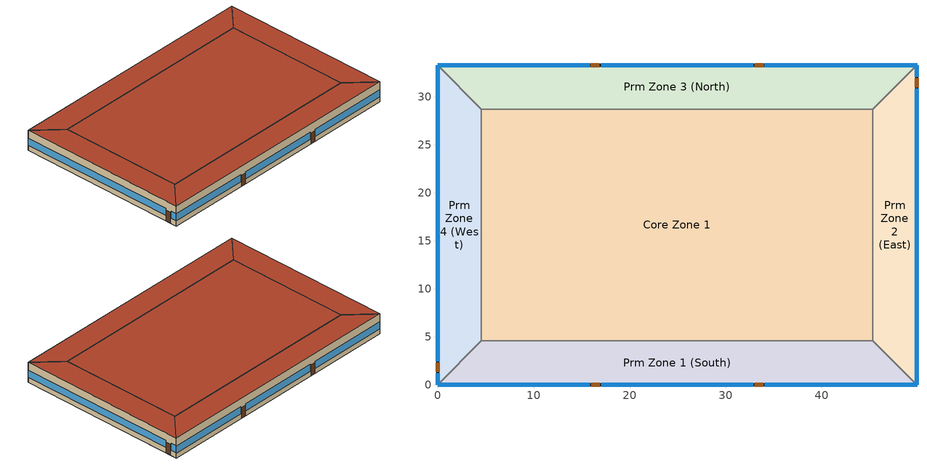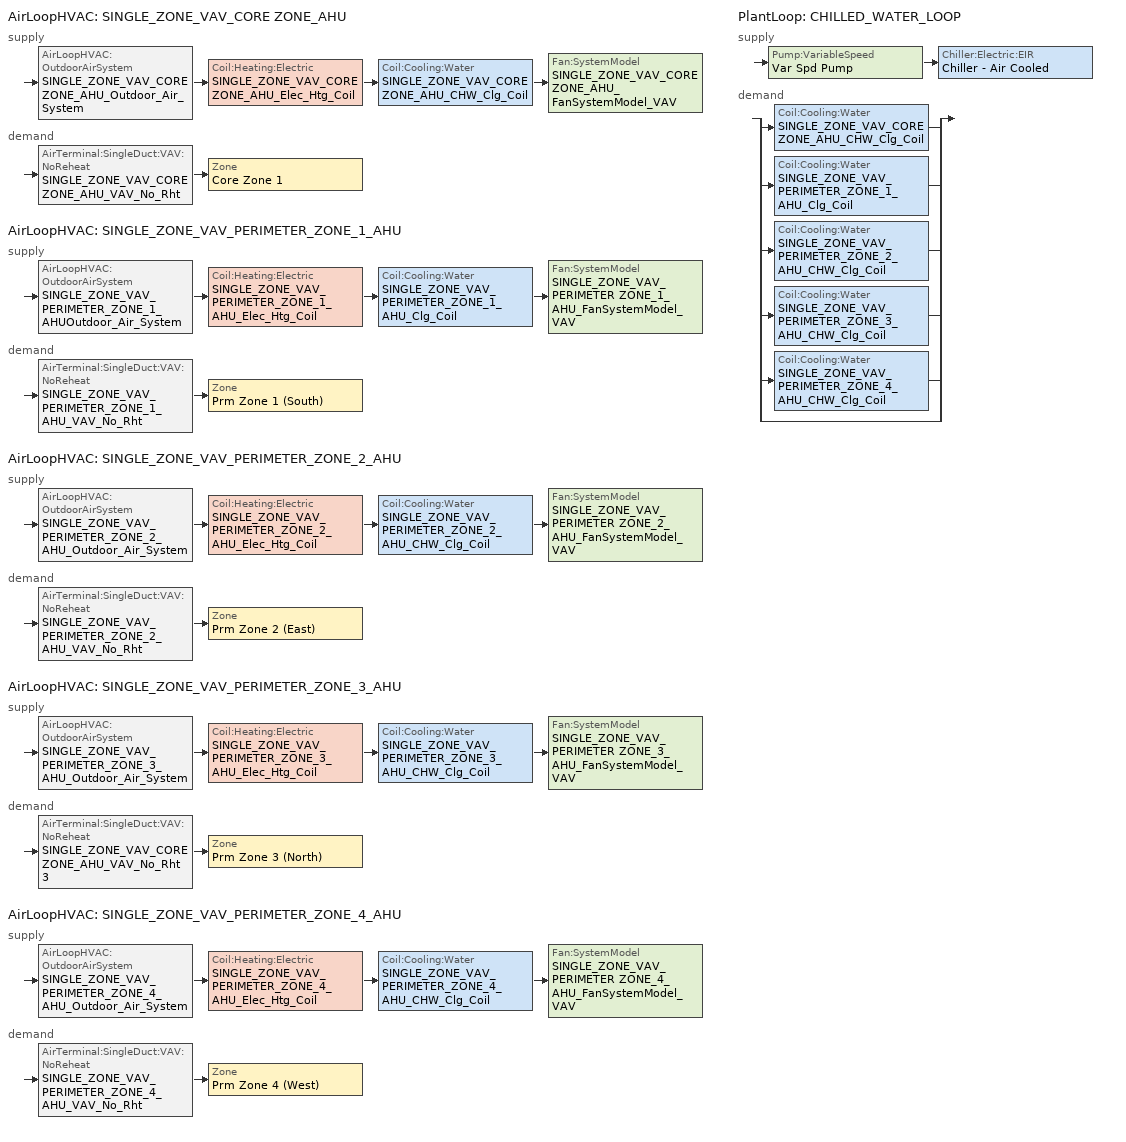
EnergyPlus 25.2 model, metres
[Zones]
Core Zone 1
 floor ground (Slab-on-grade Type 1): 45.32,28.71 45.32,4.57 4.57,4.57 4.57,28.71 z0
 wall to Prm Zone 2 (East) (Interior Wall): 45.32,4.57 45.32,28.71 z0:3.96
 wall to Prm Zone 3 (North) (Interior Wall): 45.32,28.71 4.57,28.71 z0:3.96
 wall to Prm Zone 1 (South) (Interior Wall): 4.57,4.57 45.32,4.57 z0:3.96
 wall to Prm Zone 4 (West) (Interior Wall): 4.57,28.71 4.57,4.57 z0:3.96
 roof outside (Roof Type 1): 45.32,4.57 45.32,28.71 4.57,28.71 4.57,4.57 z3.96
Prm Zone 1 (South)
 floor ground (Slab-on-grade Type 1): 45.32,4.57 49.9,0 0,0 4.57,4.57 z0
 wall outside (Exterior Wall Type 1): 0,0 49.9,0 z0:3.96
 wall to Prm Zone 2 (East) (Interior Wall): 49.9,0 45.32,4.57 z0:3.96
 wall to Prm Zone 4 (West) (Interior Wall): 4.57,4.57 0,0 z0:3.96
 window (Vertical Fenestration Type 1): 34.09,0 49.91,0 / 0,0 15.82,0 / 17.04,0 32.87,0 z1:2.4
 door (Swinging Door): 33.01,0 33.93,0 / 15.98,0 16.9,0 z0:2.13
 roof outside (Roof Type 1): 49.9,0 45.32,4.57 4.57,4.57 0,0 z3.96
Prm Zone 2 (East)
 floor ground (Slab-on-grade Type 1): 49.9,33.28 49.9,0 45.32,4.57 45.32,28.71 z0
 wall outside (Exterior Wall Type 2): 49.9,0 49.9,33.28 z0:3.96
 wall to Prm Zone 3 (North) (Interior Wall): 49.9,33.28 45.32,28.71 z0:3.96
 window (Vertical Fenestration Type 1): 49.9,0 49.9,30.84 / 49.9,32.05 49.9,33.27 z1:2.4
 door (Swinging Door): 49.9,30.99 49.9,31.9 z0:2.13
 roof outside (Roof Type 1): 49.9,0 49.9,33.28 45.32,28.71 45.32,4.57 z3.96
Prm Zone 3 (North)
 floor ground (Slab-on-grade Type 2): 49.9,33.28 45.32,28.71 4.57,28.71 0,33.28 z0
 wall outside (Exterior Wall Type 3): 49.9,33.28 0,33.28 z0:3.96
 wall to Prm Zone 4 (West) (Interior Wall): 0,33.28 4.57,28.71 z0:3.96
 window (Vertical Fenestration Type 1): 49.91,33.28 34.09,33.28 / 32.87,33.28 17.04,33.28 / 15.82,33.28 0,33.28 z1:2.4
 door (Swinging Door): 33.94,33.28 33.03,33.28 / 16.84,33.28 15.93,33.28 z0:2.13
 roof outside (Roof Type 2): 45.32,28.71 49.9,33.28 0,33.28 4.57,28.71 z3.96
Prm Zone 4 (West)
 floor ground (Slab-on-grade Type 2): 0,33.28 4.57,28.71 4.57,4.57 0,0 z0
 wall outside (Exterior Wall Type 3): 0,33.28 0,0 z0:3.96
 window (Vertical Fenestration Type 1): 0,33.27 0,2.44 / 0,1.22 0,0 z1:2.4
 door (Swinging Door): 0,2.28 0,1.37 z0:2.13
 roof outside (Roof Type 3): 0,0 4.57,4.57 4.57,28.71 0,33.28 z3.96
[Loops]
AirLoopHVAC 'SINGLE_ZONE_VAV_CORE ZONE_AHU'
 supply: AirLoopHVAC:OutdoorAirSystem 'SINGLE_ZONE_VAV_CORE ZONE_AHU_Outdoor_Air_System' > Coil:Heating:Electric 'SINGLE_ZONE_VAV_CORE ZONE_AHU_Elec_Htg_Coil' > Coil:Cooling:Water 'SINGLE_ZONE_VAV_CORE ZONE_AHU_CHW_Clg_Coil' > Fan:SystemModel 'SINGLE_ZONE_VAV_CORE ZONE_AHU_FanSystemModel_VAV'
 demand: AirTerminal:SingleDuct:VAV:NoReheat 'SINGLE_ZONE_VAV_CORE ZONE_AHU_VAV_No_Rht' > Zone 'Core Zone 1'
AirLoopHVAC 'SINGLE_ZONE_VAV_PERIMETER_ZONE_1_AHU'
 supply: AirLoopHVAC:OutdoorAirSystem 'SINGLE_ZONE_VAV_PERIMETER_ZONE_1_AHUOutdoor_Air_System' > Coil:Heating:Electric 'SINGLE_ZONE_VAV_PERIMETER_ZONE_1_AHU_Elec_Htg_Coil' > Coil:Cooling:Water 'SINGLE_ZONE_VAV_PERIMETER_ZONE_1_AHU_Clg_Coil' > Fan:SystemModel 'SINGLE_ZONE_VAV_PERIMETER ZONE_1_AHU_FanSystemModel_VAV'
 demand: AirTerminal:SingleDuct:VAV:NoReheat 'SINGLE_ZONE_VAV_PERIMETER_ZONE_1_AHU_VAV_No_Rht' > Zone 'Prm Zone 1 (South)'
AirLoopHVAC 'SINGLE_ZONE_VAV_PERIMETER_ZONE_2_AHU'
 supply: AirLoopHVAC:OutdoorAirSystem 'SINGLE_ZONE_VAV_PERIMETER_ZONE_2_AHU_Outdoor_Air_System' > Coil:Heating:Electric 'SINGLE_ZONE_VAV_PERIMETER_ZONE_2_AHU_Elec_Htg_Coil' > Coil:Cooling:Water 'SINGLE_ZONE_VAV_PERIMETER_ZONE_2_AHU_CHW_Clg_Coil' > Fan:SystemModel 'SINGLE_ZONE_VAV_PERIMETER ZONE_2_AHU_FanSystemModel_VAV'
 demand: AirTerminal:SingleDuct:VAV:NoReheat 'SINGLE_ZONE_VAV_PERIMETER_ZONE_2_AHU_VAV_No_Rht' > Zone 'Prm Zone 2 (East)'
AirLoopHVAC 'SINGLE_ZONE_VAV_PERIMETER_ZONE_3_AHU'
 supply: AirLoopHVAC:OutdoorAirSystem 'SINGLE_ZONE_VAV_PERIMETER_ZONE_3_AHU_Outdoor_Air_System' > Coil:Heating:Electric 'SINGLE_ZONE_VAV_PERIMETER_ZONE_3_AHU_Elec_Htg_Coil' > Coil:Cooling:Water 'SINGLE_ZONE_VAV_PERIMETER_ZONE_3_AHU_CHW_Clg_Coil' > Fan:SystemModel 'SINGLE_ZONE_VAV_PERIMETER ZONE_3_AHU_FanSystemModel_VAV'
 demand: AirTerminal:SingleDuct:VAV:NoReheat 'SINGLE_ZONE_VAV_CORE ZONE_AHU_VAV_No_Rht 3' > Zone 'Prm Zone 3 (North)'
AirLoopHVAC 'SINGLE_ZONE_VAV_PERIMETER_ZONE_4_AHU'
 supply: AirLoopHVAC:OutdoorAirSystem 'SINGLE_ZONE_VAV_PERIMETER_ZONE_4_AHU_Outdoor_Air_System' > Coil:Heating:Electric 'SINGLE_ZONE_VAV_PERIMETER_ZONE_4_AHU_Elec_Htg_Coil' > Coil:Cooling:Water 'SINGLE_ZONE_VAV_PERIMETER_ZONE_4_AHU_CHW_Clg_Coil' > Fan:SystemModel 'SINGLE_ZONE_VAV_PERIMETER ZONE_4_AHU_FanSystemModel_VAV'
 demand: AirTerminal:SingleDuct:VAV:NoReheat 'SINGLE_ZONE_VAV_PERIMETER_ZONE_4_AHU_VAV_No_Rht' > Zone 'Prm Zone 4 (West)'
PlantLoop 'CHILLED_WATER_LOOP'
 supply: Pump:VariableSpeed 'Var Spd Pump' > Chiller:Electric:EIR 'Chiller - Air Cooled'
 demand: split
  | Coil:Cooling:Water 'SINGLE_ZONE_VAV_CORE ZONE_AHU_CHW_Clg_Coil'
  | Coil:Cooling:Water 'SINGLE_ZONE_VAV_PERIMETER_ZONE_1_AHU_Clg_Coil'
  | Coil:Cooling:Water 'SINGLE_ZONE_VAV_PERIMETER_ZONE_2_AHU_CHW_Clg_Coil'
  | Coil:Cooling:Water 'SINGLE_ZONE_VAV_PERIMETER_ZONE_3_AHU_CHW_Clg_Coil'
  | Coil:Cooling:Water 'SINGLE_ZONE_VAV_PERIMETER_ZONE_4_AHU_CHW_Clg_Coil'
  | bypass
[Building]
Model for 229 Test Cases: North Axis {deg}=0; Terrain=City; Loads Convergence Tolerance Value {W}=0.04; Temperature Convergence Tolerance Value {deltaC}=0.2; Solar Distribution=FullInteriorAndExterior; Maximum Number of Warmup Days=25; Minimum Number of Warmup Days=6
[Site:Location]
Denver Intl Ap: Latitude {deg}=39.83; Longitude {deg}=-104.65; Time Zone {hr}=-7; Elevation {m}=1650
[Site:GroundTemperature:BuildingSurface]
21, 21, 21, 21, 21, 21, 21, 21, 21, 21, 21, 21
[SizingPeriod:DesignDay] Day of Month=21; Dry-Bulb Temperature Range Modifier Type=DefaultMultipliers; Barometric Pressure {Pa}=83009; Rain Indicator=No; Snow Indicator=No; Daylight Saving Time Indicator=No; Begin Environment Reset Mode=FullResetAtBeginEnvironment
Name | Month | Day Type | Maximum Dry-Bulb Temperature {C} | Daily Dry-Bulb Temperature Range {deltaC} | Humidity Condition Type | Wetbulb or DewPoint at Maximum Dry-Bulb {C} | Wind Speed {m/s} | Wind Direction {deg} | Solar Model Indicator | Enthalpy at Maximum Dry-Bulb {J/kg} | Sky Clearness
Denver.Intl.AP Ann Clg 1% Condns DB=>MWB | 7 | SummerDesignDay | 33.5 | 17.3 | Wetbulb | 15.4 | 4.2 | 20 | ASHRAETau2017
Denver.Intl.AP Ann Clg 1% Condns DP=>MDB | 7 | SummerDesignDay | 19.9 | 15.3 | Dewpoint | 15 | 4.2 | 20 | ASHRAETau2017
Denver.Intl.AP Ann Clg 1% Condns Enth=>MDB | 7 | SummerDesignDay | 26.8 | 15.3 | Enthalpy |  | 4.2 | 20 | ASHRAETau2017 | 55800
Denver.Intl.AP Ann Clg 1% Condns WB=>MDB | 7 | SummerDesignDay | 27 | 14.8 | Wetbulb | 17.6 | 4.2 | 20 | ASHRAETau2017
Denver.Intl.AP Ann Htg 99% Condns DB | 12 | WinterDesignDay | -14.6 | 0 | Wetbulb | -14.6 | 3.4 | 230 | ASHRAEClearSky |  | 0
Denver.Intl.AP Ann Htg Wind 99% Condns WS=>MCDB | 12 | WinterDesignDay | 2.7 | 0 | Wetbulb | 2.7 | 11.8 | 230 | ASHRAEClearSky |  | 0
Denver.Intl.AP Ann Hum_n 99% Condns DP=>MCDB | 12 | WinterDesignDay | -6.5 | 0 | Dewpoint | -19.6 | 3.4 | 230 | ASHRAEClearSky |  | 0
[Material] Thermal Absorptance=0.9; Solar Absorptance=0.7
Name | Roughness | Thickness {m} | Conductivity {W/m-K} | Density {kg/m3} | Specific Heat {J/kg-K} | Visible Absorptance
Exterior Wall Type 1 Gypsum Board | MediumSmooth | 0.0159 | 0.16 | 800 | 1090 | 0.7
Exterior Wall Type 1 Insulation | Smooth | 0.062 | 0.037 | 9.6 | 838 | 0.7
Exterior Wall Type 1 Stucco; Exterior Wall Type 2 Stucco | Smooth | 0.0254 | 0.72 | 1856 | 840 | 0.7
Exterior Wall Type 2 Gypsum Board | MediumSmooth | 0.099 | 0.16 | 800 | 1090 | 0.7
Exterior Wall Type 2 Insulation | Smooth | 0.179 | 0.037 | 9.6 | 838 | 0.7
Insulation for Slab on grade Type 2 | Smooth | 0.1143 | 0.04 | 91.31 | 838 | 0.7
Roof Type 1 Built-up roofing | VeryRough | 0.0095 | 0.16 | 1120 | 1460 | 0.7
Roof Type 1 Continuous Insulation | Smooth | 0.0527 | 0.02 | 32 | 922 | 0.7
Roof Type 1 Metal Deck; Roof Type 2 Metal Deck | Smooth | 0.0008 | 45.28 | 7824 | 500 | 0.2
Roof Type 2 Continuous Insulation | Smooth | 0.106 | 0.02 | 32 | 922 | 0.7
Slab-on-grade Type 1 Concrete; Slab-on-grade Type 2 Concrete | MediumSmooth | 0.1016 | 2.31 | 2322 | 832 | 0.8
Wood 6in | MediumSmooth | 0.15 | 0.12 | 540 | 1210 | 0.7
[Material:NoMass] Thermal Absorptance=0.9; Solar Absorptance=0.7; Visible Absorptance=0.7
Name | Roughness | Thermal Resistance {m2-K/W}
Exterior Wall Type 3 Total surface-to-surface thermal resistance | Smooth | 1.95
Interior Wall surface-to-surface thermal resistance | Smooth | 0.35
Opaque Door Panel | MediumRough | 0.475964
Roof Type 2 Built-up roofing | Smooth | 0.059
Roof Type 3 Total surface-to-surface thermal resistance | Smooth | 2.66
[WindowMaterial:SimpleGlazingSystem]
Vertical Fenestration Type 1 simple material: U-Factor {W/m2-K}=3.29; Solar Heat Gain Coefficient=0.387; Visible Transmittance=0.417
[Construction]
Exterior Wall Type 1: Exterior Wall Type 1 Stucco, Exterior Wall Type 1 Gypsum Board, Exterior Wall Type 1 Insulation, Exterior Wall Type 1 Gypsum Board
Exterior Wall Type 2: Exterior Wall Type 2 Stucco, Exterior Wall Type 2 Gypsum Board, Exterior Wall Type 2 Insulation, Exterior Wall Type 2 Gypsum Board
Exterior Wall Type 3: Exterior Wall Type 3 Total surface-to-surface thermal resistance
Interior Furnishings: Wood 6in
Interior Wall: Interior Wall surface-to-surface thermal resistance
Roof Type 1: Roof Type 1 Metal Deck, Roof Type 1 Continuous Insulation, Roof Type 1 Built-up roofing
Roof Type 2: Roof Type 2 Metal Deck, Roof Type 2 Continuous Insulation, Roof Type 2 Built-up roofing
Roof Type 3: Roof Type 3 Total surface-to-surface thermal resistance
Slab-on-grade Type 1: Slab-on-grade Type 1 Concrete
Slab-on-grade Type 2: Slab-on-grade Type 2 Concrete, Insulation for Slab on grade Type 2
Swinging Door: Opaque Door Panel
Vertical Fenestration Type 1: Vertical Fenestration Type 1 simple material
[Zone] Multiplier=1; Ceiling Height {m}=3.96; Part of Total Floor Area=Yes
Core Zone 1; Prm Zone 1 (South); Prm Zone 2 (East); Prm Zone 3 (North); Prm Zone 4 (West)
[Space]
Name | Zone
Core_Space_1 | Core Zone 1
Perimeter_Space_1 | Prm Zone 1 (South)
Perimeter_Space_2 | Prm Zone 2 (East)
Perimeter_Space_3 | Prm Zone 3 (North)
Perimeter_Space_4 | Prm Zone 4 (West)
[InternalMass] Construction=Interior Furnishings
Name | Zone or ZoneList | Space or SpaceList | Surface Area {m2}
Core_bottom Internal Mass | Core Zone 1 | Core_Space_1 | 1967.31
Perimeter_bot_ZN_1 Internal Mass | Prm Zone 1 (South) | Perimeter_Space_1 | 414.719
Perimeter_bot_ZN_2 Internal Mass | Prm Zone 2 (East) | Perimeter_Space_2 | 262.544
Perimeter_bot_ZN_3 Internal Mass | Prm Zone 3 (North) | Perimeter_Space_3 | 414.719
Perimeter_bot_ZN_4 Internal Mass | Prm Zone 4 (West) | Perimeter_Space_4 | 262.544
[Lights] Design Level Calculation Method=Watts/Area; Watts per Floor Area {W/m2}=11.033; Return Air Fraction=0; Fraction Radiant=0.7; Fraction Visible=0.2; Fraction Replaceable=1
Name | Zone or ZoneList or Space or SpaceList | Schedule
Core_bottom Lighting | Core_Space_1 | Core_Space_Lighting_Sch
Perimeter_bot_ZN_1 Lighting | Perimeter_Space_1 | Perimeter_Space_1_Lighting_Sch
Perimeter_bot_ZN_2 Lighting | Perimeter_Space_2 | Perimeter_Space_2_Lighting_Sch
Perimeter_bot_ZN_3 Lighting | Perimeter_Space_3 | Perimeter_Space_3_Lighting_Sch
Perimeter_bot_ZN_4 Lighting | Perimeter_Space_4 | Perimeter_Space_4_Lighting_Sch
[People] Number of People Calculation Method=People/Area; People per Floor Area {person/m2}=0.0538196; Fraction Radiant=0.3; Sensible Heat Fraction=0.55; Activity Level Schedule=People heating rate
Name | Zone or ZoneList or Space or SpaceList | Number of People Schedule
Core_bottom People | Core_Space_1 | Core_Space Occupant Sch
Perimeter_bot_ZN_1 People | Perimeter_Space_1 | Perimeter_Space_1_Occupant_Sch
Perimeter_bot_ZN_2 People | Perimeter_Space_2 | Perimeter_Space_2_Occupant_Sch
Perimeter_bot_ZN_3 People | Perimeter_Space_3 | Perimeter_Space_3_Occupant_Sch
Perimeter_bot_ZN_4 People | Perimeter_Space_4 | Perimeter_Space_4_Occupant_Sch
[ElectricEquipment] Design Level Calculation Method=Watts/Area; Watts per Floor Area {W/m2}=8.07; Fraction Latent=0; Fraction Radiant=0.2; Fraction Lost=0
Name | Zone or ZoneList or Space or SpaceList | Schedule
Core_bottom Elec Equip | Core_Space_1 | Core_Space_Elec_Equip_Sch
Perimeter_bot_ZN_1 Elec Equip | Perimeter_Space_1 | Perimeter_Space_1_Elec_Equip_Sch
Perimeter_bot_ZN_2 Elec Equip | Perimeter_Space_2 | Perimeter_Space_2_Elec_Equip_Sch
Perimeter_bot_ZN_3 Elec Equip | Perimeter_Space_3 | Perimeter_Space_3_Elec_Equip_Sch
Perimeter_bot_ZN_4 Elec Equip | Perimeter_Space_4 | Perimeter_bot_ZN_4 Elec Equip Sch
[ZoneInfiltration:DesignFlowRate] Constant Term Coefficient=0; Velocity Term Coefficient=0
Name | Zone or ZoneList or Space or SpaceList | Design Flow Rate Calculation Method | Air Changes per Hour {1/hr} | Flow Rate per Exterior Surface Area {m3/s-m2} | Schedule | Flow Rate per Floor Area {m3/s-m2}
Infiltration_Method_1_Core_Zone | Core_Space_1 | AirChanges/Hour | 0
Infiltration_Method_1_Zone_1 | Perimeter_Space_1 | AirChanges/Hour | 0.5
Infiltration_Method_2_Zone_2 | Perimeter_Space_2 | Flow/ExteriorWallArea |  | 0.000586232
Infiltration_Method_3_Zone_3 | Perimeter_Space_3 | Flow/Area |  |  | Constant Schedule | 0.000388417
Infiltration_Method_3_Zone_4 | Perimeter_Space_4 | Flow/Area |  |  | Constant Schedule | 0.000409092
[ZoneControl:Thermostat] Temperature Difference Between Cutout And Setpoint {deltaC}=0
Name | Zone or ZoneList | Control Type Schedule | Control 1
Core Zone 1 Thermostat | Core Zone 1 | Core Zone 1 Thermostat Schedule | Core_bottom Setpoints
Prm Zone 1 (South) Thermostat | Prm Zone 1 (South) | Prm Zone 1 (South) Thermostat Schedule | Perimeter_bot_ZN_1 Setpoints
Prm Zone 2 (East) Thermostat | Prm Zone 2 (East) | Prm Zone 2 (East) Thermostat Schedule | Perimeter_bot_ZN_2 Setpoints
Prm Zone 3 (North) Thermostat | Prm Zone 3 (North) | Prm Zone 3 (North) Thermostat Schedule | Perimeter_bot_ZN_3 Setpoints
Prm Zone 4 (West) Thermostat | Prm Zone 4 (West) | Prm Zone 4 (West) Thermostat Schedule | Perimeter_bot_ZN_4 Setpoints
[ThermostatSetpoint:SingleHeating] Setpoint Temperature Schedule=Heating Thermostat Setpoint
Core_bottom Setpoints; Perimeter_bot_ZN_1 Setpoints; Perimeter_bot_ZN_2 Setpoints; Perimeter_bot_ZN_3 Setpoints; Perimeter_bot_ZN_4 Setpoints
[AirTerminal:SingleDuct:VAV:NoReheat] Availability Schedule=Always On Discrete hvac_library; Maximum Air Flow Rate {m3/s}=0.943895; Zone Minimum Air Flow Input Method=FixedFlowRate; Constant Minimum Air Flow Fraction=0.3; Fixed Minimum Air Flow Rate {m3/s}=0.141584
SINGLE_ZONE_VAV_CORE ZONE_AHU_VAV_No_Rht; SINGLE_ZONE_VAV_PERIMETER_ZONE_1_AHU_VAV_No_Rht; SINGLE_ZONE_VAV_PERIMETER_ZONE_2_AHU_VAV_No_Rht; SINGLE_ZONE_VAV_CORE ZONE_AHU_VAV_No_Rht 3; SINGLE_ZONE_VAV_PERIMETER_ZONE_4_AHU_VAV_No_Rht
[Zone equipment]
Core Zone 1: SINGLE_ZONE_VAV_CORE ZONE_AHU_VAV_No_Rht
Prm Zone 1 (South): SINGLE_ZONE_VAV_PERIMETER_ZONE_1_AHU_VAV_No_Rht
Prm Zone 2 (East): SINGLE_ZONE_VAV_PERIMETER_ZONE_2_AHU_VAV_No_Rht
Prm Zone 3 (North): SINGLE_ZONE_VAV_CORE ZONE_AHU_VAV_No_Rht 3
Prm Zone 4 (West): SINGLE_ZONE_VAV_PERIMETER_ZONE_4_AHU_VAV_No_Rht
[Sizing:Zone] Zone Cooling Design Supply Air Temperature Input Method=SupplyAirTemperature; Zone Cooling Design Supply Air Temperature {C}=12.7778; Zone Heating Design Supply Air Temperature Input Method=SupplyAirTemperature; Zone Heating Design Supply Air Temperature {C}=32.2222; Zone Heating Design Supply Air Temperature Difference {deltaC}=11.11; Zone Cooling Design Supply Air Humidity Ratio {kgWater/kgDryAir}=0.0085; Zone Heating Design Supply Air Humidity Ratio {kgWater/kgDryAir}=0.008; Cooling Design Air Flow Method=DesignDay; Cooling Design Air Flow Rate {m3/s}=0; Cooling Minimum Air Flow per Zone Floor Area {m3/s-m2}=0.000762; Cooling Minimum Air Flow {m3/s}=0; Cooling Minimum Air Flow Fraction=0; Heating Design Air Flow Method=DesignDayWithLimit; Heating Design Air Flow Rate {m3/s}=0; Heating Maximum Air Flow per Zone Floor Area {m3/s-m2}=0; Heating Maximum Air Flow {m3/s}=0; Heating Maximum Air Flow Fraction=0.5; Account for Dedicated Outdoor Air System=No; Zone Load Sizing Method=Sensible Load Only No Latent Load; Zone Latent Cooling Design Supply Air Humidity Ratio Input Method=HumidityRatioDifference; Zone Cooling Design Supply Air Humidity Ratio Difference {kgWater/kgDryAir}=0.005; Zone Latent Heating Design Supply Air Humidity Ratio Input Method=HumidityRatioDifference; Zone Humidification Design Supply Air Humidity Ratio Difference {kgWater/kgDryAir}=0.005; Type of Space Sum to Use=Coincident
Name | Zone Cooling Design Supply Air Temperature Difference {deltaC} | Design Specification Outdoor Air Object | Design Specification Zone Air Distribution Object
Core Zone 1 | 8.33333 | Core Zone 1 DSOA Space List | Core Zone 1 Design Spec Zone Air Dist
Prm Zone 1 (South) | 11.1111 | Prm Zone 1 (South) DSOA Space List | Prm Zone 1 (South) Design Spec Zone Air Dist
Prm Zone 2 (East) | 11.1111 | Prm Zone 2 (East) DSOA Space List | Prm Zone 2 (East) Design Spec Zone Air Dist
Prm Zone 3 (North) | 11.1111 | Prm Zone 3 (North) DSOA Space List | Prm Zone 3 (North) Design Spec Zone Air Dist
Prm Zone 4 (West) | 11.1111 | Prm Zone 4 (West) DSOA Space List | Prm Zone 4 (West) Design Spec Zone Air Dist
[DesignSpecification:ZoneAirDistribution] Zone Air Distribution Effectiveness in Cooling Mode=0.8; Zone Air Distribution Effectiveness in Heating Mode=0.8; Minimum Zone Ventilation Efficiency=0
Core Zone 1 Design Spec Zone Air Dist; Prm Zone 1 (South) Design Spec Zone Air Dist; Prm Zone 2 (East) Design Spec Zone Air Dist; Prm Zone 3 (North) Design Spec Zone Air Dist; Prm Zone 4 (West) Design Spec Zone Air Dist
[Controller:MechanicalVentilation] Availability Schedule=Always On Discrete; Demand Controlled Ventilation=No; System Outdoor Air Method=ZoneSum
Name | Zone or ZoneList 1 | Design Specification Outdoor Air Object Name 1 | Design Specification Zone Air Distribution Object Name 1
Controller Mechanical Ventilation 5 | Core Zone 1 | Core_Zone_Design_OA | Core Zone 1 Design Spec Zone Air Dist
Controller Mechanical Ventilation 6 | Prm Zone 1 (South) | Perimeter_Zone_1_Design_OA | Prm Zone 1 (South) Design Spec Zone Air Dist
Controller Mechanical Ventilation 7 | Prm Zone 2 (East) | Perimeter_Zone_2_Design_OA | Prm Zone 2 (East) Design Spec Zone Air Dist
Controller Mechanical Ventilation 8 | Prm Zone 3 (North) | Perimeter_Zone_3_Design_OA | Prm Zone 3 (North) Design Spec Zone Air Dist
Controller Mechanical Ventilation 9 | Prm Zone 4 (West) | Perimeter_Zone_4_Design_OA | Prm Zone 4 (West) Design Spec Zone Air Dist
[DesignSpecification:OutdoorAir] Outdoor Air Method=Sum; Outdoor Air Flow per Person {m3/s-person}=0; Outdoor Air Flow per Zone Floor Area {m3/s-m2}=0; Outdoor Air Flow per Zone {m3/s}=0.0943895; Outdoor Air Flow Air Changes per Hour {1/hr}=0
Core_Zone_Design_OA; Perimeter_Zone_1_Design_OA; Perimeter_Zone_2_Design_OA; Perimeter_Zone_3_Design_OA; Perimeter_Zone_4_Design_OA
[DesignSpecification:OutdoorAir:SpaceList]
Name | Space 1 | Space 1 Design Specification Outdoor Air Object
Core Zone 1 DSOA Space List | Core_Space_1 | Core_Zone_Design_OA
Prm Zone 1 (South) DSOA Space List | Perimeter_Space_1 | Perimeter_Zone_1_Design_OA
Prm Zone 2 (East) DSOA Space List | Perimeter_Space_2 | Perimeter_Zone_2_Design_OA
Prm Zone 3 (North) DSOA Space List | Perimeter_Space_3 | Perimeter_Zone_3_Design_OA
Prm Zone 4 (West) DSOA Space List | Perimeter_Space_4 | Perimeter_Zone_4_Design_OA
[AirLoopHVAC] Design Supply Air Flow Rate {m3/s}=0.943895; Design Return Air Flow Fraction of Supply Air Flow=1
SINGLE_ZONE_VAV_CORE ZONE_AHU; SINGLE_ZONE_VAV_PERIMETER_ZONE_1_AHU; SINGLE_ZONE_VAV_PERIMETER_ZONE_2_AHU; SINGLE_ZONE_VAV_PERIMETER_ZONE_3_AHU; SINGLE_ZONE_VAV_PERIMETER_ZONE_4_AHU
[Sizing:System] Type of Load to Size On=Sensible; Design Outdoor Air Flow Rate {m3/s}=Autosize; Central Heating Maximum System Air Flow Ratio=1; Preheat Design Temperature {C}=7; Preheat Design Humidity Ratio {kgWater/kgDryAir}=0.008; Precool Design Temperature {C}=12.8; Precool Design Humidity Ratio {kgWater/kgDryAir}=0.008; Central Cooling Design Supply Air Temperature {C}=12.8; Central Heating Design Supply Air Temperature {C}=40; Type of Zone Sum to Use=NonCoincident; 100% Outdoor Air in Cooling=No; 100% Outdoor Air in Heating=No; Central Cooling Design Supply Air Humidity Ratio {kgWater/kgDryAir}=0.0085; Central Heating Design Supply Air Humidity Ratio {kgWater/kgDryAir}=0.008; Cooling Supply Air Flow Rate Method=DesignDay; Cooling Supply Air Flow Rate {m3/s}=0; Cooling Supply Air Flow Rate Per Floor Area {m3/s-m2}=0.00996765; Cooling Fraction of Autosized Cooling Supply Air Flow Rate=1; Cooling Supply Air Flow Rate Per Unit Cooling Capacity {m3/s-W}=3.94755e-05; Heating Supply Air Flow Rate Method=DesignDay; Heating Supply Air Flow Rate {m3/s}=0; Heating Supply Air Flow Rate Per Floor Area {m3/s-m2}=0.00996765; Heating Fraction of Autosized Heating Supply Air Flow Rate=1; Heating Fraction of Autosized Cooling Supply Air Flow Rate=1; Heating Supply Air Flow Rate Per Unit Heating Capacity {m3/s-W}=3.15882e-05; System Outdoor Air Method=ZoneSum; Zone Maximum Outdoor Air Fraction=1; Cooling Design Capacity Method=CoolingDesignCapacity; Cooling Design Capacity {W}=Autosize; Cooling Design Capacity Per Floor Area {W/m2}=234.7; Fraction of Autosized Cooling Design Capacity=1; Heating Design Capacity Method=HeatingDesignCapacity; Heating Design Capacity {W}=Autosize; Heating Design Capacity Per Floor Area {W/m2}=157; Fraction of Autosized Heating Design Capacity=1; Central Cooling Capacity Control Method=OnOff; Occupant Diversity=Autosize
SINGLE_ZONE_VAV_CORE ZONE_AHU; SINGLE_ZONE_VAV_PERIMETER_ZONE_1_AHU; SINGLE_ZONE_VAV_PERIMETER_ZONE_2_AHU; SINGLE_ZONE_VAV_PERIMETER_ZONE_3_AHU; SINGLE_ZONE_VAV_PERIMETER_ZONE_4_AHU
[Controller:WaterCoil] Control Variable=Temperature; Action=Reverse; Actuator Variable=Flow; Controller Convergence Tolerance {deltaC}=Autosize; Maximum Actuated Flow {m3/s}=Autosize; Minimum Actuated Flow {m3/s}=0
Controller Water Coil 1; Controller Water Coil 2; Controller Water Coil 3; Controller Water Coil 4; Controller Water Coil 5
[AvailabilityManager:Scheduled]
Name | Schedule
SINGLE_ZONE_VAV_CORE ZONE_AHU Availability Manager | Perimeter_bot_ZN_2 OA Schedule
SINGLE_ZONE_VAV_PERIMETER_ZONE_1_AHU Availability Manager | Perimeter_bot_ZN_2 OA Schedule 5
SINGLE_ZONE_VAV_PERIMETER_ZONE_2_AHU Availability Manager | Perimeter_bot_ZN_2 OA Schedule 6
SINGLE_ZONE_VAV_PERIMETER_ZONE_3_AHU Availability Manager | Perimeter_bot_ZN_2 OA Schedule 7
SINGLE_ZONE_VAV_PERIMETER_ZONE_4_AHU Availability Manager | Perimeter_bot_ZN_2 OA Schedule 8
[Controller:OutdoorAir] Minimum Outdoor Air Flow Rate {m3/s}=Autosize; Maximum Outdoor Air Flow Rate {m3/s}=Autosize; Economizer Control Type=NoEconomizer; Economizer Control Action Type=ModulateFlow; Economizer Maximum Limit Dry-Bulb Temperature {C}=28; Economizer Maximum Limit Enthalpy {J/kg}=64000; Economizer Minimum Limit Dry-Bulb Temperature {C}=-100; Lockout Type=NoLockout; Minimum Limit Type=FixedMinimum; High Humidity Control=No; High Humidity Outdoor Air Flow Ratio=1; Control High Indoor Humidity Based on Outdoor Humidity Ratio=Yes; Heat Recovery Bypass Control Type=BypassWhenWithinEconomizerLimits; Economizer Operation Staging=InterlockedWithMechanicalCooling
Name | Mechanical Ventilation Controller
SINGLE_ZONE_VAV_CORE_ZONE_AHU_Controller_Outdoor_Air | Controller Mechanical Ventilation 5
SINGLE_ZONE_VAV_PERIMETER_ZONE_1_AHU_Controller_Outdoor_Air | Controller Mechanical Ventilation 6
SINGLE_ZONE_VAV_PERIMETER_ZONE_2_AHU_Controller_Outdoor_Air | Controller Mechanical Ventilation 7
SINGLE_ZONE_VAV_PERIMETER_ZONE_3_AHU_Controller_Outdoor_Air | Controller Mechanical Ventilation 8
SINGLE_ZONE_VAV_PERIMETER_ZONE_4_AHU_Controller_Outdoor_Air | Controller Mechanical Ventilation 9
[SetpointManager:MixedAir] Control Variable=Temperature
Node 68 OS Default SPM; Node 26 OS Default SPM; Node 40 OS Default SPM; Node 54 OS Default SPM; Node 76 OS Default SPM
[Coil:Heating:Electric] Availability Schedule=Always On Discrete hvac_library; Efficiency=1; Nominal Capacity {W}=60000
SINGLE_ZONE_VAV_CORE ZONE_AHU_Elec_Htg_Coil; SINGLE_ZONE_VAV_PERIMETER_ZONE_1_AHU_Elec_Htg_Coil; SINGLE_ZONE_VAV_PERIMETER_ZONE_2_AHU_Elec_Htg_Coil; SINGLE_ZONE_VAV_PERIMETER_ZONE_3_AHU_Elec_Htg_Coil; SINGLE_ZONE_VAV_PERIMETER_ZONE_4_AHU_Elec_Htg_Coil
[SetpointManager:Scheduled] Control Variable=Temperature
Name | Schedule | Setpoint Node or NodeList
SINGLE_ZONE_VAV_CORE ZONE_AHU_Heating_Coil_Scheduled_LAT; Scheduled Deck Temp; SINGLE_ZONE_VAV_PERIMETER_ZONE_1_AHU_Scheduled_Deck_Temp; SINGLE_ZONE_VAV_PERIMETER_ZONE_2_AHU_Heating_Coil_Scheduled_LAT; SINGLE_ZONE_VAV_PERIMETER_ZONE_2_AHU_Scheduled_Deck_Temp; SINGLE_ZONE_VAV_PERIMETER_ZONE_3_AHU_Heating_Coil_Scheduled_LAT; SINGLE_ZONE_VAV_PERIMETER_ZONE_3_AHU_Scheduled_Deck_Temp; SINGLE_ZONE_VAV_PERIMETER_ZONE_4_AHU_Heating_Coil_Scheduled_LAT; SINGLE_ZONE_VAV_PERIMETER_ZONE_4_AHU_Scheduled_Deck_Temp | 90F_Design_Heating_Supply_Air_Temp
SINGLE_ZONE_VAV_CORE ZONE_AHU_Cooling_Coil_LAT; SINGLE_ZONE_VAV_PERIMETER_ZONE_1_AHU_Cooling_Coil_Scheduled_LAT; SINGLE_ZONE_VAV_PERIMETER_ZONE_2_AHU_Cooling_Coil_Scheduled_LAT; SINGLE_ZONE_VAV_PERIMETER_ZONE_3_AHU_Cooling_Coil_Scheduled_LAT; SINGLE_ZONE_VAV_PERIMETER_ZONE_4_AHU_Cooling_Coil_Scheduled_LAT | 55F_Design_Cooling_Supply_Air_Temp
SINGLE_ZONE_VAV_PERIMETER_ZONE_1_AHU_Heating_Coil_Scheduled_LAT | 90F_Design_Heating_Supply_Air_Temp | Node x
[Coil:Cooling:Water] Availability Schedule=Always On Discrete hvac_library; Design Water Flow Rate {m3/s}=12; Design Air Flow Rate {m3/s}=2000; Design Inlet Water Temperature {C}=44; Design Inlet Air Temperature {C}=82.65; Design Outlet Air Temperature {C}=55; Design Inlet Air Humidity Ratio {kgWater/kgDryAir}=0.008616; Design Outlet Air Humidity Ratio {kgWater/kgDryAir}=0.00779705; Type of Analysis=SimpleAnalysis; Heat Exchanger Configuration=CrossFlow
SINGLE_ZONE_VAV_CORE ZONE_AHU_CHW_Clg_Coil; SINGLE_ZONE_VAV_PERIMETER_ZONE_1_AHU_Clg_Coil; SINGLE_ZONE_VAV_PERIMETER_ZONE_2_AHU_CHW_Clg_Coil; SINGLE_ZONE_VAV_PERIMETER_ZONE_3_AHU_CHW_Clg_Coil; SINGLE_ZONE_VAV_PERIMETER_ZONE_4_AHU_CHW_Clg_Coil
[Fan:SystemModel] Availability Schedule=Always On Discrete hvac_library; Design Maximum Air Flow Rate {m3/s}=0.943895; Speed Control Method=Continuous; Electric Power Minimum Flow Rate Fraction=0; Design Pressure Rise {Pa}=380; Motor Efficiency=0.93; Motor In Air Stream Fraction=1; Design Electric Power Consumption {W}=600; Design Power Sizing Method=TotalEfficiencyAndPressure; Electric Power Per Unit Flow Rate {W/(m3/s)}=840; Electric Power Per Unit Flow Rate Per Unit Pressure {W/((m3/s)-Pa)}=1.66667; Fan Total Efficiency=0.6045; Electric Power Function of Flow Fraction Curve=VAV Fan Curve; Motor Loss Radiative Fraction=0; Number of Speeds=1
SINGLE_ZONE_VAV_CORE ZONE_AHU_FanSystemModel_VAV; SINGLE_ZONE_VAV_PERIMETER ZONE_1_AHU_FanSystemModel_VAV; SINGLE_ZONE_VAV_PERIMETER ZONE_2_AHU_FanSystemModel_VAV; SINGLE_ZONE_VAV_PERIMETER ZONE_3_AHU_FanSystemModel_VAV; SINGLE_ZONE_VAV_PERIMETER ZONE_4_AHU_FanSystemModel_VAV
[PlantLoop]
CHILLED_WATER_LOOP: Fluid Type=Water; Plant Equipment Operation Scheme=CHILLED_WATER_LOOP Operation Schemes; Maximum Loop Temperature {C}=100; Minimum Loop Temperature {C}=0; Maximum Loop Flow Rate {m3/s}=Autosize; Minimum Loop Flow Rate {m3/s}=0; Plant Loop Volume {m3}=Autocalculate; Load Distribution Scheme=Optimal; Plant Loop Demand Calculation Scheme=SingleSetpoint; Common Pipe Simulation=None
[Sizing:Plant]
CHILLED_WATER_LOOP: Loop Type=Cooling; Design Loop Exit Temperature {C}=6.66667; Loop Design Temperature Difference {deltaC}=6.66667; Sizing Option=Coincident; Zone Timesteps in Averaging Window=1; Coincident Sizing Factor Mode=None
[Pump:VariableSpeed]
Var Spd Pump: Design Maximum Flow Rate {m3/s}=0.00378541; Design Pump Head {Pa}=179352; Design Power Consumption {W}=1320; Motor Efficiency=0.9; Fraction of Motor Inefficiencies to Fluid Stream=0; Coefficient 1 of the Part Load Performance Curve=0; Coefficient 2 of the Part Load Performance Curve=1; Coefficient 3 of the Part Load Performance Curve=0; Coefficient 4 of the Part Load Performance Curve=0; Design Minimum Flow Rate {m3/s}=0; Pump Control Type=Continuous; Skin Loss Radiative Fraction=0.5; Design Power Sizing Method=PowerPerFlow; Design Electric Power per Unit Flow Rate {W/(m3/s)}=348707; Design Shaft Power per Unit Flow Rate per Unit Head {W/((m3/s)-Pa)}=1.28205; Design Minimum Flow Rate Fraction=0
[Chiller:Electric:EIR]
Chiller - Air Cooled: Reference Capacity {W}=87921.3; Reference COP {W/W}=4.1; Reference Leaving Chilled Water Temperature {C}=6.67; Reference Entering Condenser Fluid Temperature {C}=29.4444; Reference Chilled Water Flow Rate {m3/s}=Autosize; Reference Condenser Fluid Flow Rate {m3/s}=Autosize; Cooling Capacity Function of Temperature Curve=OS:Curve:Biquadratic 3; Electric Input to Cooling Output Ratio Function of Temperature Curve=OS:Curve:Biquadratic 4; Electric Input to Cooling Output Ratio Function of Part Load Ratio Curve=OS:Curve:Quadratic 4; Minimum Part Load Ratio=0.1; Maximum Part Load Ratio=1; Optimum Part Load Ratio=1; Minimum Unloading Ratio=0.2; Condenser Type=AirCooled; Condenser Fan Power Ratio {W/W}=0; Fraction of Compressor Electric Consumption Rejected by Condenser=1; Leaving Chilled Water Lower Temperature Limit {C}=2; Chiller Flow Mode=NotModulated; Sizing Factor=1; Basin Heater Capacity {W/K}=0; Basin Heater Setpoint Temperature {C}=10; Condenser Heat Recovery Relative Capacity Fraction=1; Condenser Flow Control=ConstantFlow; Condenser Minimum Flow Fraction=0.2; Thermosiphon Minimum Temperature Difference=0
[PlantEquipmentOperationSchemes]
CHILLED_WATER_LOOP Operation Schemes: Control Scheme 1=CHILLED_WATER_LOOP Cooling Operation Scheme; Control Scheme 1 Schedule=Always On Discrete
[PlantEquipmentOperation:CoolingLoad]
CHILLED_WATER_LOOP Cooling Operation Scheme: Load Range 1 Lower Limit {W}=0; Load Range 1 Upper Limit {W}=1000000000; Range 1 Equipment List=CHILLED_WATER_LOOP Cooling Equipment List
[PlantEquipmentList]
CHILLED_WATER_LOOP Cooling Equipment List: Chiller - Air Cooled
[SetpointManager:OutdoorAirReset]
OA Temp Reset: Control Variable=Temperature; Setpoint at Outdoor Low Temperature {C}=12.2222; Outdoor Low Temperature {C}=15.5556; Setpoint at Outdoor High Temperature {C}=6.66667; Outdoor High Temperature {C}=26.6667
[EnergyManagementSystem:Sensor]
EFC_meter: Output:Variable or Output:Meter=Electricity:Facility
[Schedule:Compact]
Core_Space_Lighting_Sch; Perimeter_Space_1_Lighting_Sch; Perimeter_Space_2_Lighting_Sch; Perimeter_Space_3_Lighting_Sch; Perimeter_Space_4_Lighting_Sch: Through: 12/31, For: Weekdays, Until: 5:00, 0.05, Until: 6:00, 0.1, Until: 7:00, 0.0862326, Until: 8:00, 0.258698, Until: 17:00, 0.776093, Until: 18:00, 0.431163, Until: 20:00, 0.258698, Until: 22:00, 0.172465, Until: 23:00, 0.0862326, Until: 24:00, 0.0431163, For: SummerDesignDay, Until: 24:00, 1, For: Saturday, Until: 6:00, 0.05, Until: 8:00, 0.0862326, Until: 12:00, 0.258698, Until: 17:00, 0.129349, Until: 19:00, 0.0431163, Until: 24:00, 0.05, For: WinterDesignDay, Until: 24:00, 0, For: Sunday Holidays AllOtherDays, Until: 6:00, 0.05, Until: 18:00, 0.0431163, Until: 24:00, 0.05
Core_Space Occupant Sch; Perimeter_Space_1_Occupant_Sch; Perimeter_Space_2_Occupant_Sch; Perimeter_Space_3_Occupant_Sch; Perimeter_Space_4_Occupant_Sch: Through: 12/31, For: Weekdays, Until: 06:00, 0, Until: 07:00, 0.1, Until: 08:00, 0.2, Until: 10:00, 0.95, Until: 11:00, 0.975703, Until: 12:00, 0.95, Until: 13:00, 0.513528, Until: 14:00, 0.95, Until: 15:00, 0.975703, Until: 17:00, 0.95, Until: 18:00, 0.3, Until: 22:00, 0.1, Until: 23:00, 0.05, Until: 24:00, 0.05, For: Saturday, Until: 06:00, 0, Until: 07:00, 0.1, Until: 08:00, 0.1, Until: 10:00, 0.3, Until: 11:00, 0.308117, Until: 12:00, 0.3, Until: 13:00, 0.102706, Until: 14:00, 0.1, Until: 15:00, 0.102706, Until: 17:00, 0.1, Until: 18:00, 0.05, Until: 19:00, 0.05, Until: 24:00, 0, For: SummerDesignDay, Until: 06:00, 1e-9, Until: 22:00, 1, Until: 24:00, 0.05, For: WinterDesignDay, Until: 24:00, 0, For:Sunday Holidays AllOtherDays, Until: 06:00, 0, Until: 18:00, 0.05, Until: 24:00, 0
Core_Space_Elec_Equip_Sch; Perimeter_Space_1_Elec_Equip_Sch; Perimeter_Space_2_Elec_Equip_Sch; Perimeter_Space_3_Elec_Equip_Sch; Perimeter_bot_ZN_4 Elec Equip Sch: Through: 12/31, For: Weekdays, Until: 06:00, 0.307674, Until: 08:00, 0.381235, Until: 12:00, 0.857778, Until: 13:00, 0.76247, Until: 17:00, 0.857778, Until: 18:00, 0.476543, Until: 24:00, 0.381235, For: SummerDesignDay, Until: 24:00, 1, For: Saturday, Until: 06:00, 0.230755, Until: 08:00, 0.381235, Until: 12:00, 0.476543, Until: 17:00, 0.33358, Until: 19:00, 0.285926, Until: 24:00, 0.230755, For: WinterDesignDay, Until: 24:00, 0, For: Sunday Holidays AllOtherDays, Until: 06:00, 0.230755, Until: 18:00, 0.285926, Until: 24:00, 0.230755
Core Zone 1 Thermostat Schedule; Prm Zone 1 (South) Thermostat Schedule; Prm Zone 2 (East) Thermostat Schedule; Prm Zone 3 (North) Thermostat Schedule; Prm Zone 4 (West) Thermostat Schedule: Through: 12/31, For: AllDays, Until: 24:00, 1
Perimeter_bot_ZN_2 OA Schedule; Perimeter_bot_ZN_2 OA Schedule 5; Perimeter_bot_ZN_2 OA Schedule 6; Perimeter_bot_ZN_2 OA Schedule 7; Perimeter_bot_ZN_2 OA Schedule 8: Through: 12/31, For: Weekdays SummerDesignDay, Until: 06:00, 0, Until: 22:00, 1, Until: 24:00, 0, For: Saturday WinterDesignDay, Until: 06:00, 0, Until: 18:00, 1, Until: 24:00, 0, For: AllOtherDays, Until: 24:00, 0
[Schedule:Constant]
People heating rate: ActivityLevel, 120
Always On Discrete hvac_library: OnOff hvac_library, 1
Always On Discrete: OnOff, 1
[Schedule:Day:Interval]
Weekday: No, 05:00, 15.6, 22:00, 21, 24:00, 15.6
Saturdays 1: No, 05:00, 15.6, 17:00, 21, 24:00, 15.6
Sundays 2: No, 24:00, 15.6
Deck Temperature Default 6: No, 24:00, 32.2222
Deck Temperature Default 8: No, 24:00, 12.7778
Deck Temperature Summer Design Day 6; Deck Temperature Summer Design Day 8; Deck Temperature Winter Design Day 6; Deck Temperature Winter Design Day 8: No, 24:00, 12.8
Schedule Day 6; Schedule Day 8; Schedule Day 9: No, 24:00, 1
[Schedule:Week:Daily]
Heating Thermostat Setpoint Week Rule - Jan1-Jan2: Weekday, Weekday, Weekday, Weekday, Weekday, Weekday, Saturdays 1, Weekday, Weekday, Weekday, Weekday, Weekday
Heating Thermostat Setpoint Week Rule - Jan3-Dec31: Sundays 2, Weekday, Weekday, Weekday, Weekday, Weekday, Saturdays 1, Weekday, Weekday, Weekday, Weekday, Weekday
55F_Design_Cooling_Supply_Air_Temp Week Rule - Jan1-Dec31: Deck Temperature Default 8, Deck Temperature Default 8, Deck Temperature Default 8, Deck Temperature Default 8, Deck Temperature Default 8, Deck Temperature Default 8, Deck Temperature Default 8, Deck Temperature Default 8, Deck Temperature Summer Design Day 8, Deck Temperature Winter Design Day 8, Deck Temperature Default 8, Deck Temperature Default 8
90F_Design_Heating_Supply_Air_Temp Week Rule - Jan1-Dec31: Deck Temperature Default 6, Deck Temperature Default 6, Deck Temperature Default 6, Deck Temperature Default 6, Deck Temperature Default 6, Deck Temperature Default 6, Deck Temperature Default 6, Deck Temperature Default 6, Deck Temperature Summer Design Day 6, Deck Temperature Winter Design Day 6, Deck Temperature Default 6, Deck Temperature Default 6
Constant Schedule Week Rule - Jan1-Dec31: Schedule Day 6, Schedule Day 6, Schedule Day 6, Schedule Day 6, Schedule Day 6, Schedule Day 6, Schedule Day 6, Schedule Day 6, Schedule Day 8, Schedule Day 9, Schedule Day 6, Schedule Day 6
[Schedule:Year]
Heating Thermostat Setpoint: Heating Thermostat Setpoint Week Rule - Jan1-Jan2, 1, 1, 1, 2, Heating Thermostat Setpoint Week Rule - Jan3-Dec31, 1, 3, 12, 31
55F_Design_Cooling_Supply_Air_Temp: 55F_Design_Cooling_Supply_Air_Temp Week Rule - Jan1-Dec31, 1, 1, 12, 31
90F_Design_Heating_Supply_Air_Temp: 90F_Design_Heating_Supply_Air_Temp Week Rule - Jan1-Dec31, 1, 1, 12, 31
Constant Schedule: Constant Schedule Week Rule - Jan1-Dec31, 1, 1, 12, 31
[Curve:Quartic]
VAV Fan Curve: Coefficient1 Constant=0.0407599; Coefficient2 x=0.088045; Coefficient3 x**2=-0.0729261; Coefficient4 x**3=0.94374; Coefficient5 x**4=0; Minimum Value of x=0; Maximum Value of x=1; Minimum Curve Output=0; Maximum Curve Output=1; Input Unit Type for X=Dimensionless; Output Unit Type=Dimensionless
[Curve:Biquadratic] Minimum Value of x=0; Maximum Value of x=20; Minimum Value of y=0; Maximum Value of y=50
Name | Coefficient1 Constant | Coefficient2 x | Coefficient3 x**2 | Coefficient4 y | Coefficient5 y**2 | Coefficient6 x*y
OS:Curve:Biquadratic 3 | 1.04338 | 0.0407077 | 0.0004506 | -0.0041514 | -8.86e-05 | -0.0003467
OS:Curve:Biquadratic 4 | 0.596191 | -0.0099496 | 0.0007888 | 0.0004506 | 0.0004875 | -0.0007623
[Curve:Quadratic]
OS:Curve:Quadratic 4: Coefficient1 Constant=1.68531; Coefficient2 x=-0.999344; Coefficient3 x**2=0.314032; Minimum Value of x=0; Maximum Value of x=1.2
